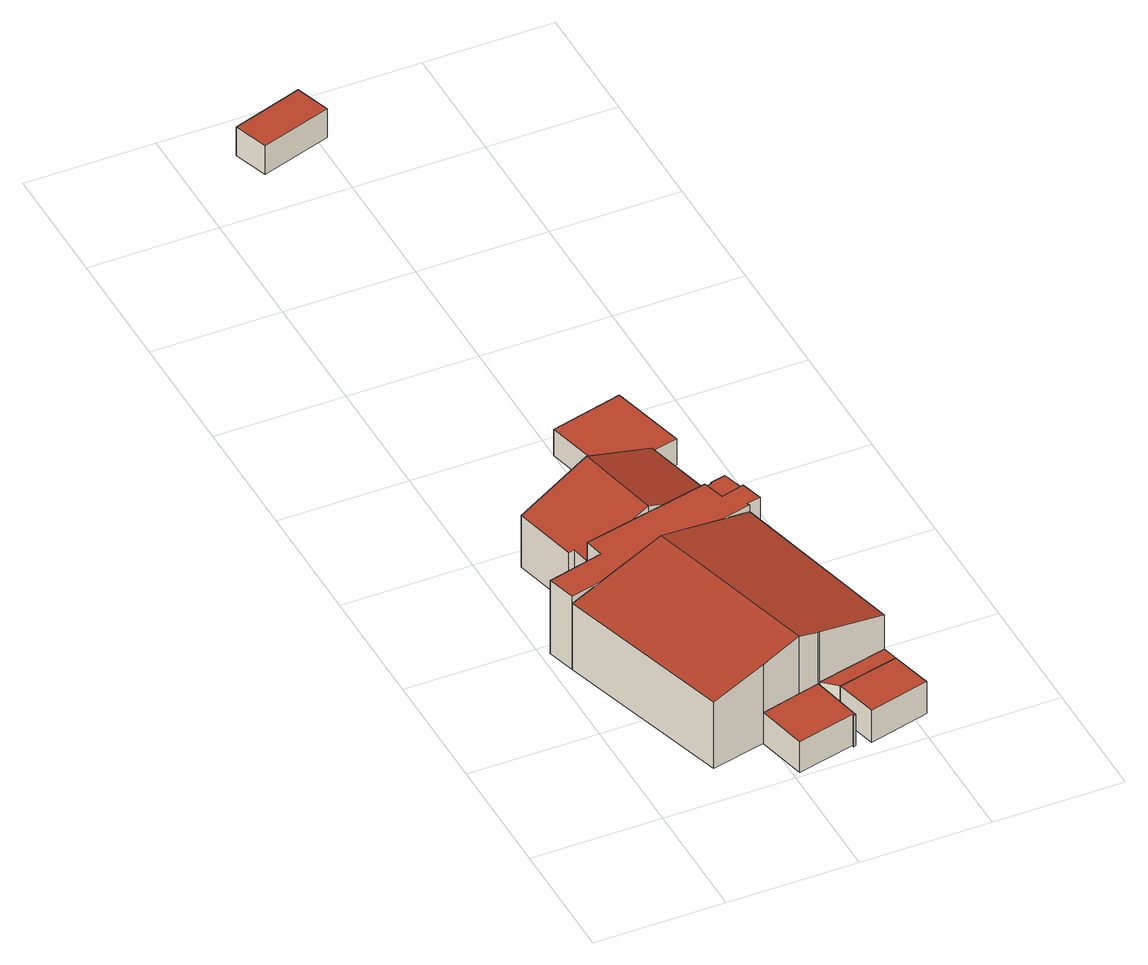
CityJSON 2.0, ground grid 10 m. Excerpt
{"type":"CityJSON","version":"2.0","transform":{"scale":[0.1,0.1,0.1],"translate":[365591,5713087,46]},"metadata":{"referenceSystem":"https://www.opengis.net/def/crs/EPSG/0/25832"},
"CityObjects":{
"building1":{"type":"Building","attributes":{"Gemeindeschluessel":"05513000","Geometrietyp2DReferenz":"3000","function":"31001_1010"},"address":[{"country":"Germany","locality":"Gelsenkirchen","thoroughfareNumber":"6","thoroughfareName":"Theodor-Otte-Straße"}],"children":["building1-1","building1-2","building1-3"]},
"building1-1":{"type":"BuildingPart","attributes":{"roofType":"3100","measuredHeight":7.67,"storeysAboveGround":2},"parents":["building1"],"geometry":[{"type":"MultiSurface","lod":"2","boundaries":[[[0,1,2,3]],[[4,5,1,0]],[[6,7,5,4]],[[8,9,7,6]],[[10,11,9,8]],[[12,13,14,15]],[[4,0,3,16,6]],[[12,15,10,8,6,16]],[[17,2,1,5,7,9,11,14,13]],[[12,16,18,19]],[[19,18,17,13]],[[16,3,20,18]],[[18,20,2,17]],[[10,15,21,22]],[[22,21,14,11]]],"semantics":{"surfaces":[{"type":"WallSurface"},{"type":"RoofSurface"},{"type":"GroundSurface"},{"type":"ClosureSurface"}],"values":[0,0,0,0,0,0,1,1,2,0,3,0,3,0,3]}}]},
"building1-2":{"type":"BuildingPart","attributes":{"roofType":"9999","measuredHeight":2.73,"storeysAboveGround":2},"address":[{"country":"Germany","locality":"Gelsenkirchen","thoroughfareNumber":"6","thoroughfareName":"Theodor-Otte-Straße"}],"parents":["building1"],"geometry":[{"type":"Solid","lod":"2","boundaries":[[[[23,22,21,24]],[[23,25,11,22]],[[24,26,25,23]],[[21,14,26,24]],[[21,22,11,14]],[[11,25,26,14]]]],"semantics":{"surfaces":[{"type":"RoofSurface"},{"type":"WallSurface"},{"type":"GroundSurface"}],"values":[[0,1,1,1,1,2]]}}]},
"building1-3":{"type":"BuildingPart","attributes":{"roofType":"1000","measuredHeight":2.7,"storeysAboveGround":2},"address":[{"country":"Germany","locality":"Gelsenkirchen","thoroughfareNumber":"6","thoroughfareName":"Theodor-Otte-Straße"}],"parents":["building1"],"geometry":[{"type":"MultiSurface","lod":"2","boundaries":[[[27,28,13,19]],[[29,30,28,27]],[[31,32,30,29]],[[33,34,32,31]],[[20,2,34,33]],[[31,29,27,19,20,33]],[[13,28,30,32,34,2]],[[17,13,2]],[[18,19,13,17]],[[20,18,17,2]]],"semantics":{"surfaces":[{"type":"WallSurface"},{"type":"RoofSurface"},{"type":"GroundSurface"},{"type":"ClosureSurface"}],"values":[0,0,0,0,0,1,2,0,3,3]}}]},
"building2":{"type":"Building","attributes":{"Gemeindeschluessel":"05513000","Geometrietyp2DReferenz":"3000","function":"31001_1010"},"address":[{"country":"Germany","locality":"Gelsenkirchen","thoroughfareNumber":"6","thoroughfareName":"Theodor-Otte-Straße"}],"children":["building2-1","building2-2"]},
"building2-1":{"type":"BuildingPart","attributes":{"roofType":"1000","measuredHeight":6.33,"storeysAboveGround":2},"parents":["building2"],"geometry":[{"type":"MultiSurface","lod":"2","boundaries":[[[35,36,37,38]],[[39,40,36,35]],[[41,9,40,39]],[[42,5,9,41]],[[43,44,5,42]],[[45,46,44,43]],[[47,48,46,45]],[[49,50,48,47]],[[49,47,45,43,42,41,39,35,38,51]],[[36,40,9,5,44,46,48,50,52,37]],[[53,54,52,50]],[[49,51,55,56]],[[56,55,54,53]],[[54,57,37,52]],[[51,38,58,55]],[[55,58,57,54]]],"semantics":{"surfaces":[{"type":"WallSurface"},{"type":"RoofSurface"},{"type":"GroundSurface"},{"type":"ClosureSurface"}],"values":[0,0,0,0,0,0,0,0,1,2,0,0,3,0,0,3]}}]},
"building2-2":{"type":"BuildingPart","attributes":{"roofType":"1000","measuredHeight":5.99,"storeysAboveGround":2},"address":[{"country":"Germany","locality":"Gelsenkirchen","thoroughfareNumber":"6","thoroughfareName":"Theodor-Otte-Straße"}],"parents":["building2"],"geometry":[{"type":"Solid","lod":"2","boundaries":[[[[59,60,61,62]],[[63,64,60,59]],[[58,57,64,63]],[[65,66,53,56]],[[62,61,66,65]],[[56,55,58,63,59,62,65]],[[60,64,57,54,53,66,61]],[[58,55,54,57]],[[55,56,53,54]]]],"semantics":{"surfaces":[{"type":"WallSurface"},{"type":"RoofSurface"},{"type":"GroundSurface"},{"type":"ClosureSurface"}],"values":[[0,0,0,0,0,1,2,3,3]]}}]},
"building3":{"type":"Building","attributes":{"Geometrietyp2DReferenz":"3000","Gemeindeschluessel":"05513000","function":"31001_1010","roofType":"3100","measuredHeight":6.72,"storeysAboveGround":1},"address":[{"country":"Germany","locality":"Gelsenkirchen","thoroughfareNumber":"6","thoroughfareName":"Theodor-Otte-Straße"}],"geometry":[{"type":"Solid","lod":"2","boundaries":[[[[67,68,69,70]],[[71,72,68,67]],[[73,74,72,71]],[[75,76,74,73]],[[77,78,76,75]],[[79,80,78,77]],[[81,82,80,79]],[[83,84,82,81]],[[85,86,84,83]],[[87,88,86,85]],[[89,90,88,87]],[[70,69,90,89]],[[71,67,70,89,87,85,83,73]],[[81,79,77,75,73,83]],[[68,72,74,76,78,80,82,84,86,88,90,69]]]],"semantics":{"surfaces":[{"type":"WallSurface"},{"type":"RoofSurface"},{"type":"GroundSurface"}],"values":[[0,0,0,0,0,0,0,0,0,0,0,0,1,1,2]]}}]},
"building4":{"type":"Building","attributes":{"Geometrietyp2DReferenz":"3000","Gemeindeschluessel":"05513000","function":"31001_1010","roofType":"1000","measuredHeight":2.78,"storeysAboveGround":1},"address":[{"country":"Germany","locality":"Gelsenkirchen","thoroughfareNumber":"6","thoroughfareName":"Theodor-Otte-Straße"}],"geometry":[{"type":"Solid","lod":"2","boundaries":[[[[91,92,25,23]],[[93,94,92,91]],[[24,26,94,93]],[[23,25,26,24]],[[93,91,23,24]],[[92,94,26,25]]]],"semantics":{"surfaces":[{"type":"WallSurface"},{"type":"RoofSurface"},{"type":"GroundSurface"}],"values":[[0,0,0,0,1,2]]}}]},
"building5":{"type":"Building","attributes":{"Geometrietyp2DReferenz":"3000","Gemeindeschluessel":"05513000","function":"31001_2463","roofType":"1000","measuredHeight":2.32},"address":[{"country":"Germany","locality":"Gelsenkirchen","thoroughfareNumber":"6","thoroughfareName":"Theodor-Otte-Straße"}],"geometry":[{"type":"Solid","lod":"2","boundaries":[[[[95,96,97,98]],[[99,100,96,95]],[[101,102,100,99]],[[98,97,102,101]],[[99,95,98,101]],[[96,100,102,97]]]],"semantics":{"surfaces":[{"type":"WallSurface"},{"type":"RoofSurface"},{"type":"GroundSurface"}],"values":[[0,0,0,0,1,2]]}}]},
"building6":{"type":"Building","attributes":{"Geometrietyp2DReferenz":"3000","Gemeindeschluessel":"05513000","function":"31001_2463","roofType":"1000","measuredHeight":2.43},"address":[{"country":"Germany","locality":"Gelsenkirchen","thoroughfareNumber":"4","thoroughfareName":"Theodor-Otte-Straße"}],"geometry":[{"type":"Solid","lod":"2","boundaries":[[[[103,104,105,106]],[[107,108,104,103]],[[109,110,108,107]],[[106,105,110,109]],[[107,103,106,109]],[[104,108,110,105]]]],"semantics":{"surfaces":[{"type":"WallSurface"},{"type":"RoofSurface"},{"type":"GroundSurface"}],"values":[[0,0,0,0,1,2]]}}]}
},
"vertices":[
[54,33,65],[54,33,7],[96,43,7],[96,43,76],[13,170,65],[13,170,7],[89,189,84],[89,189,7],[164,207,65],[164,207,7],[199,68,65],[199,68,7],[143,55,79],[143,55,7],[144,55,7],[144,55,79],[127,51,84],[127,51,7],[127,51,34],[143,55,34],[96,43,34],[144,55,35],[199,68,35],
[202,56,35],[155,45,35],[202,56,7],[155,45,7],
[152,14,34],[152,14,7],[150,13,34],[150,13,7],[150,15,34],[150,15,7],[105,4,34],[105,4,7],
[174,211,71],[174,211,7],[169,228,7],[169,228,71],[163,209,71],[163,209,7],[164,207,71],[13,170,71],[7,192,71],[7,192,7],[50,203,71],[50,203,7],[47,218,71],[47,218,7],[146,240,71],[146,240,7],[151,223,71],[151,223,7],[146,240,8],[151,223,8],[151,223,68],[146,240,68],[169,228,8],[169,228,68],
[152,243,68],[152,243,8],[152,242,8],[152,242,68],[164,246,68],[164,246,8],[146,241,68],[146,241,8],
[152,242,55],[152,242,9],[152,243,9],[152,243,55],[146,241,57],[146,241,9],[99,230,76],[99,230,9],[47,219,55],[47,219,9],[44,232,55],[44,232,9],[40,232,54],[40,232,9],[28,282,54],[28,282,9],[84,296,76],[84,296,9],[139,309,54],[139,309,9],[152,258,54],[152,258,9],[148,257,55],[148,257,9],
[210,24,35],[210,24,7],[163,12,35],[163,12,7],
[170,335,32],[170,335,9],[155,394,9],[155,394,32],[113,322,32],[113,322,9],[99,380,32],[99,380,9],
[104,748,39],[104,748,14],[95,775,14],[95,775,39],[49,730,39],[49,730,14],[40,757,39],[40,757,14]
]}
